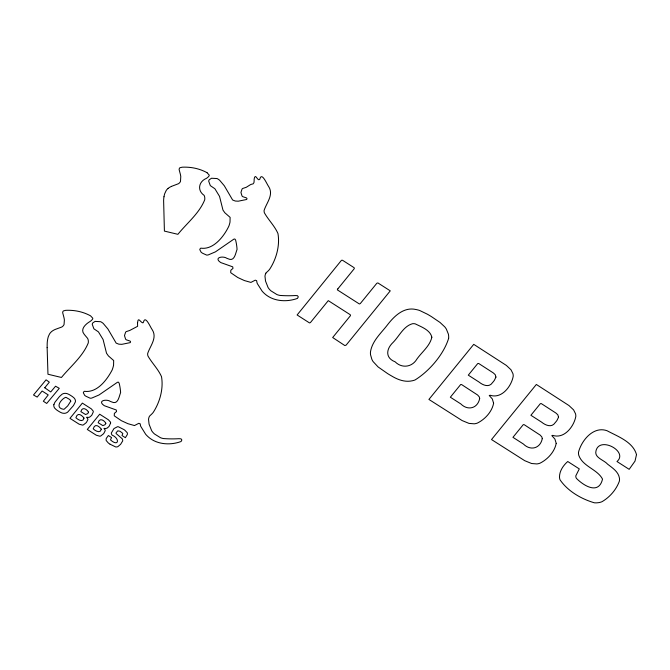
<?xml version="1.0" encoding="UTF-8"?>
<svg xmlns="http://www.w3.org/2000/svg" width="670" height="670" viewBox="0 0 670 670"><rect width="100%" height="100%" fill="white"/><g stroke="black" fill="none" stroke-linecap="round" stroke-linejoin="round"><path stroke-width="1" d="M265.856 273.184L266.735 272.238A21.808 19.112 -24.5 0 0 269.566 269.399C276.291 259.19 280.077 245.589 277.95 233.512C274.641 225.916 268.461 220.011 264.416 212.876A7.923 6.943 -24.5 0 1 264.106 210.405C266.526 202.784 274.064 194.752 268.586 186.436C266.911 184.292 261.602 171.143 259.776 179.267C257.783 181.83 255.898 173.94 254.541 177.383C253.319 180.23 255.706 184.2 251.083 184.384A32.143 28.165 -24.5 0 0 250.262 184.778L246.392 187.215A5.586 4.891 -24.5 0 1 245.337 187.592L242.666 188.488A2.178 1.909 -24.5 0 0 242.021 189.149L240.94 192.466L242.021 195.958A4.363 3.819 -24.5 0 0 242.791 196.679L246.51 197.935L247.021 198.63L246.702 199.476L238.277 201.193L235.279 201.034L232.624 199.995L224.316 185.783L219.659 180.272A16.792 14.715 -24.5 0 0 217.097 178.555L211.511 178.245L209.174 179.828A3.752 3.283 -24.5 0 0 208.705 181.202L210.33 185.649L214.886 188.747L219.534 196.377L222.968 210.087L224.844 212.767L230.12 217.382L230.011 222.113A40.15 35.183 -24.5 0 1 228.922 225.983C224.107 236.292 213.445 250.069 200.807 248.151L200.196 248.721A2.06 1.801 -24.5 0 0 199.794 249.659L201.134 252.23A24.849 21.775 -24.5 0 0 202.6 253.26L206.595 255.069A5.804 5.084 -24.5 0 0 208.219 254.918L215.439 251.853L233.83 239.165L234.81 238.981L235.597 240.011A65.777 57.645 -24.5 0 1 237.063 249.416C235.388 253.679 234.517 262.062 227.934 258.704A8.023 7.035 -24.5 0 0 226.929 258.344C223.144 255.605 213.336 257.473 220.556 262.439A12.336 10.812 -24.5 0 0 222.214 263.084L232.716 266.836L233.001 268.377L230.815 270.261L230.698 272.682L237.733 277.497L244.316 280.537L250.915 282.413L255.262 280.169L256.694 280.713A13.333 11.683 -24.5 0 0 257.288 283.544L262.112 291.132A34.555 30.276 -24.5 0 0 266.794 295.437C272.296 299.389 279.214 300.939 285.914 300.679A35.116 30.77 -24.5 0 0 295.219 299.138L297.488 298.393L298.317 296.827L297.447 295.671L295.353 295.554A111.664 97.854 -24.5 0 1 280.805 295.487L279.901 295.411A16.901 14.807 -24.5 0 1 276.878 294.54L270.981 290.872A19.84 17.387 -24.5 0 1 268.092 287.547L265.521 281.048L264.977 276.224A10.628 9.313 -24.5 0 1 265.856 273.184M168.128 188.396L167.751 188.722A9.464 8.291 -24.5 0 0 166.219 190.464L164.661 193.781A27.797 24.354 -24.5 0 0 164.008 196.737M171.461 186.386L178.513 183.697A5.754 5.042 -24.5 0 0 179.727 182.592A5.008 4.389 -24.5 0 0 180.49 181.386L180.774 176.57A31.582 27.679 -24.5 0 0 180.121 173.363L179.108 169.527L179.384 168.312A2.002 1.759 -24.5 0 1 179.987 167.734L182.165 167.198A48.181 42.218 -24.5 0 1 207.047 172.684M87.41 417.335L86.656 417.259L87.812 418.926A2.571 2.253 -24.5 0 1 87.854 419.663L86.606 422.117A16.264 14.254 -24.5 0 1 86.02 422.837L83.398 424.889A3.249 2.848 -24.5 0 1 82.494 425.098L79.144 424.194L69.965 418.356L82.368 403.114L90.576 408.373A19.112 16.75 -24.5 0 1 91.396 408.943L93.138 410.986A3.308 2.898 -24.5 0 1 93.289 411.941L91.882 415.031A14.355 12.579 -24.5 0 1 91.363 415.66L89.713 417.058A2.697 2.362 -24.5 0 1 88.959 417.335L88.172 417.41A3.425 2.998 -24.5 0 1 87.41 417.335M207.03 172.709L209.191 175.054A2.479 2.178 -24.5 0 1 209.132 175.858L207.943 177.232A26.591 23.308 -24.5 0 1 206.469 178.346C198.68 181.444 197.005 190.464 204.074 195.322A6.901 6.047 -24.5 0 1 204.534 196.452A10.067 8.819 -24.5 0 1 204.702 199.811C199.292 213.403 186.905 223.127 177.893 234.324L164.41 231.091L163.622 200.69A34.363 30.117 -24.5 0 1 163.983 196.737M110.106 444.244L115.709 446.949A4.355 3.819 -24.5 0 0 116.488 446.957L116.999 446.898A3.342 2.923 -24.5 0 0 117.895 446.63L120.608 444.327L122.644 441.011A3.099 2.722 -24.5 0 0 122.677 440.115L122.434 439.277A4.59 4.02 -24.5 0 0 122.049 438.607L116.161 433.591A1.34 1.181 -24.5 0 1 116.111 432.803L117.786 430.844L120.039 431.254L122.836 433.456L122.007 435.534L125.374 437.694L127.283 434.629A4.213 3.693 -24.5 0 0 127.401 433.624A3.392 2.973 -24.5 0 0 127.191 432.661L124.746 430.14A34.84 30.535 -24.5 0 0 123.933 429.579L118.481 426.807A5.167 4.531 -24.5 0 0 117.51 426.715L113.967 428.566L111.354 432.954A3.291 2.881 -24.5 0 0 111.446 433.85L111.739 434.554A5.218 4.573 -24.5 0 0 112.141 435.14C119.955 438.431 118.841 447.057 110.793 440.207A1.382 1.206 -24.5 0 1 110.617 439.486L111.572 437.577L108.381 435.525L106.379 438.264A4.154 3.635 -24.5 0 0 106.162 438.992L106.095 439.847A3.258 2.856 -24.5 0 0 106.245 440.584L108.264 442.937A34.756 30.451 -24.5 0 0 110.106 444.235M168.111 188.379A13.417 11.758 -24.5 0 1 171.47 186.402M47.135 347.646L47.964 374.237L61.447 377.47C70.593 366.348 82.77 356.507 88.256 342.956A10.067 8.819 -24.5 0 0 88.088 339.598A7.077 6.198 -24.5 0 0 87.51 338.258L84.562 334.757A12.789 11.206 -24.5 0 1 84.118 334.163C79.889 329.204 85.877 323.878 90.031 321.491A26.591 23.308 -24.5 0 0 91.505 320.377L92.686 319.004A2.479 2.178 -24.5 0 0 92.745 318.191L90.584 315.855A48.181 42.218 -24.5 0 0 65.719 310.327L63.541 310.88A2.002 1.759 -24.5 0 0 62.938 311.458L62.662 312.672L63.776 316.826A28.927 25.351 -24.5 0 1 64.379 320.042L64.044 324.531A5.008 4.389 -24.5 0 1 63.282 325.729A5.795 5.084 -24.5 0 1 61.807 327.01L55.392 329.364A13.576 11.901 -24.5 0 0 51.665 331.524L51.305 331.859A9.522 8.342 -24.5 0 0 49.521 333.987L48.366 336.474A26.968 23.626 -24.5 0 0 47.57 339.874A34.363 30.117 -24.5 0 0 47.185 343.836L47.135 347.646M137.526 323.183L137.618 326.298L129.947 330.36A5.586 4.891 -24.5 0 1 128.9 330.737L126.22 331.625A2.178 1.909 -24.5 0 0 125.575 332.286L124.494 335.611L125.575 339.095A4.363 3.819 -24.5 0 0 126.345 339.824L130.064 341.08L130.575 341.767L130.256 342.621L121.831 344.33L118.833 344.171L116.178 343.132L107.87 328.928L103.213 323.417A16.792 14.715 -24.5 0 0 100.651 321.701L95.065 321.391L92.728 322.974A3.752 3.283 -24.5 0 0 92.259 324.339L93.884 328.794L98.44 331.885L103.088 339.514L106.522 353.232L108.406 355.912L113.674 360.527L113.565 365.259A39.639 34.739 -24.5 0 1 112.2 369.89C106.94 379.974 97.049 393.123 84.361 391.297L83.75 391.866A2.06 1.801 -24.5 0 0 83.348 392.804L84.688 395.375A23.978 21.013 -24.5 0 0 85.869 396.213L90.148 398.206A5.804 5.084 -24.5 0 0 91.773 398.064L98.993 394.99L117.384 382.31L118.364 382.118L119.151 383.156A65.777 57.645 -24.5 0 1 120.617 392.561C118.942 396.816 118.071 405.208 111.488 401.849A8.023 7.035 -24.5 0 0 110.483 401.489C106.698 398.742 96.89 400.61 104.11 405.576A12.336 10.812 -24.5 0 0 105.768 406.229L116.27 409.981L116.555 411.522L114.369 413.398L114.252 415.819L121.287 420.643L127.87 423.675L134.469 425.559L138.816 423.314L140.248 423.859A13.182 11.558 -24.5 0 0 140.708 426.296L145.666 434.277A34.555 30.276 -24.5 0 0 150.348 438.574C155.85 442.527 162.768 444.084 169.468 443.816A35.116 30.77 -24.5 0 0 178.773 442.284L181.042 441.538L181.871 439.972L181.001 438.817L178.907 438.699A111.664 97.854 -24.5 0 1 164.359 438.624L163.455 438.557A16.901 14.807 -24.5 0 1 160.431 437.686L154.536 434.009A19.84 17.387 -24.5 0 1 151.646 430.693L149.075 424.194L148.531 419.37A10.628 9.313 -24.5 0 1 149.41 416.321L150.289 415.383A21.808 19.112 -24.5 0 0 153.12 412.544C159.845 402.335 163.631 388.734 161.504 376.649C158.187 369.061 152.023 363.148 147.97 356.021A7.923 6.943 -24.5 0 1 147.66 353.542C150.08 345.929 157.618 337.889 152.14 329.581C150.507 327.571 145.281 314.506 143.439 322.178A1.441 1.256 -24.5 0 1 142.877 322.881C140.114 322.287 138.12 315.955 137.526 323.183M636.5 454.62L635.018 461.111L629.172 469.335L616.986 461.521C628.736 451.53 599.549 435.843 595.999 450.81C594.03 457.752 604.013 459.955 607.556 464.134C612.305 467.869 618.393 471.588 619.432 478.079A11.214 9.824 -24.5 0 1 619.315 481.32C616.258 489.686 609.809 497.14 602.129 501.629A12.068 10.578 -24.5 0 1 598.913 502.609L597.054 502.818A15.753 13.802 -24.5 0 1 594.231 502.768C581.225 498.932 567.716 491.135 560.019 479.787A11.767 10.31 -24.5 0 1 559.492 477.107C559.425 471.002 563.37 465.29 567.75 461.513L579.282 468.899L575.832 475.8A4.983 4.372 -24.5 0 0 576.476 478.43C583.779 485.825 598.812 495.071 602.523 479.092C597.364 469.226 582.833 466.58 578.83 455.449A11.884 10.41 -24.5 0 1 578.511 452.191C581.527 440.399 593.436 425.835 607.062 430.735C617.765 436.488 632.999 441.815 636.5 454.62M70.777 401.137L67.72 405.894L64.203 409.169A1.75 1.533 -24.5 0 1 63.424 409.269C54.831 407.938 60.694 399.571 65.417 397.411A2.111 1.843 -24.5 0 1 66.188 397.444L69.839 399.571L70.777 401.137M431.849 337.194C429.947 345.963 421.966 351.926 416.924 359.036C412.151 367.26 401.824 368.626 395.149 361.834C384.949 357.889 386.196 348.76 393.231 342.278C399.345 335.997 403.549 326.223 412.469 323.727A7.613 6.675 -24.5 0 1 415.266 323.878C421.338 326.885 430.199 329.983 431.849 337.194M493.614 403.256C491.973 411.774 485.088 419.236 477.45 423.055A11.758 10.301 -24.5 0 1 474.193 423.817L468.983 423.39L462.091 420.551L428.917 399.437L473.74 344.347L506.369 365.426L511.001 369.781L512.927 373.651A11.918 10.444 -24.5 0 1 513.212 376.247C511.436 386.305 501.696 399.094 490.172 395.258L489.234 395.484L492.324 398.977L493.614 403.256M556.209 443.373C554.576 451.89 547.692 459.352 540.045 463.171A11.758 10.301 -24.5 0 1 536.796 463.933L531.586 463.506L524.694 460.667L491.512 439.554L536.343 384.463L568.964 405.543L573.604 409.898L575.522 413.767A11.918 10.444 -24.5 0 1 575.815 416.363C574.039 426.413 564.299 439.21 552.775 435.374L551.837 435.601L554.928 439.093L556.209 443.373M110.609 423.038L109.202 426.137A14.355 12.579 -24.5 0 1 108.691 426.757L107.041 428.155L105.492 428.515A3.425 2.998 -24.5 0 1 104.729 428.44L103.976 428.365L105.131 430.023A2.571 2.253 -24.5 0 1 105.173 430.76L103.925 433.214A16.264 14.254 -24.5 0 1 103.339 433.942L100.718 435.986A3.249 2.848 -24.5 0 1 99.813 436.195L96.463 435.291A17.646 15.469 -24.5 0 1 95.76 434.88L87.284 429.453L99.688 414.211L107.895 419.47A20.351 17.839 -24.5 0 1 108.498 419.881L110.458 422.092A3.308 2.898 -24.5 0 1 110.609 423.038M448.64 338.333C443.716 354.422 429.277 371.155 415.073 379.949A17.613 15.435 -24.5 0 1 412.276 380.778C405.132 382.428 397.896 379.773 391.833 376.104A136.412 119.545 -24.5 0 1 387.628 373.6L378.098 366.942L373.09 361.574A21.214 18.593 -24.5 0 1 371.867 359.329L370.543 354.765A17.286 15.15 -24.5 0 1 370.485 351.884C372.202 340.745 381.381 332.94 387.863 324.364C394.496 315.855 404.069 306.76 415.852 309.498A25.753 22.571 -24.5 0 1 419.747 310.52L427.301 314.171A138.933 121.747 -24.5 0 1 431.539 316.692L440.073 322.488L444.788 326.901A23.534 20.619 -24.5 0 1 446.379 329.171L448.364 334.07A18.023 15.795 -24.5 0 1 448.64 338.333M84.01 418.105C83.072 422.778 77.954 419.78 75.894 417.737C77.594 411.631 82.05 415.375 84.01 418.105M101.329 429.202C100.391 433.875 95.274 430.885 93.222 428.842C94.914 422.736 99.369 426.472 101.329 429.202M479.678 398.533C477.718 408.424 467.844 410.986 460.809 403.918L450.349 397.218L460.684 384.513L461.588 384.563L477.651 395.04L479.293 396.916L479.678 398.533M542.273 438.649C540.313 448.54 530.439 451.103 523.412 444.034L512.952 437.334L523.278 424.629L524.191 424.68L540.246 435.157L541.896 437.033L542.273 438.649M53.885 404.655L53.835 404.931A4.832 4.238 -24.5 0 0 53.86 406.255L54.186 407.26A5.904 5.176 -24.5 0 0 54.655 408.08L56.129 409.538A29.413 25.778 -24.5 0 0 57.871 410.769L58.541 411.204A33.115 29.019 -24.5 0 0 60.618 412.393L61.824 412.921A8.258 7.236 -24.5 0 0 62.578 413.147L64.002 413.323A5.167 4.523 -24.5 0 0 66.137 412.971L66.673 412.72A5.98 5.243 -24.5 0 0 67.729 412.075L73.482 405.559L75.358 401.941A5.1 4.464 -24.5 0 0 75.224 399.806L74.797 398.91A6.591 5.77 -24.5 0 0 74.186 398.081L72.636 396.749A30.544 26.767 -24.5 0 0 71.966 396.288L70.693 395.459A33.45 29.312 -24.5 0 0 68.608 394.262L67.427 393.751A6.625 5.804 -24.5 0 0 64.462 393.391L63.943 393.483A4.715 4.129 -24.5 0 0 63.148 393.709L62.863 393.826A4.975 4.355 -24.5 0 0 62.067 394.236L59.798 396.238A34.237 29.999 -24.5 0 0 59.144 396.958L55.108 402A11.96 10.477 -24.5 0 0 54.697 402.662L53.885 404.655M88.515 412.167L88.08 413.072A8.04 7.043 -24.5 0 1 87.577 413.692L85.559 414.512L80.861 411.64C82.175 406.121 87.025 409.32 88.515 412.167M105.835 423.264L105.399 424.169A8.04 7.043 -24.5 0 1 104.897 424.788L102.879 425.609L98.18 422.736C99.495 417.217 104.344 420.425 105.835 423.264M495.942 377.068L494.368 380.334A29.061 25.468 -24.5 0 1 492.55 382.578C489.142 387.88 482.928 385.225 479.075 382.076L468.288 375.158L477.718 363.576L478.631 363.442L493.338 372.939L495.222 374.689L495.942 377.068M558.545 417.184L556.963 420.45A29.061 25.468 -24.5 0 1 555.154 422.695C551.745 427.996 545.522 425.341 541.678 422.192L530.891 415.274L540.322 403.692L541.234 403.558L555.941 413.055L557.825 414.805L558.545 417.184M44.764 387.771L50.727 391.942L55.551 386.222L59.278 388.315L46.707 403.449L43.341 401.229L48.215 394.923L42.118 391.02L37.185 397.092L33.5 394.982L46.062 379.84L49.329 382.151L44.764 387.771M337.831 288.887L337.328 289.859L359.371 303.979L360.301 303.569L376.8 283.293L377.872 282.916L390.267 290.855L346.147 345.1L344.857 345.569L332.672 337.529L350.494 315.62L350.284 314.741L328.275 300.637L310.419 322.58L309.507 322.923L297.111 314.975L341.474 260.287L342.504 260.253L354.137 267.707L354.329 268.603L337.831 288.887"/></g></svg>
